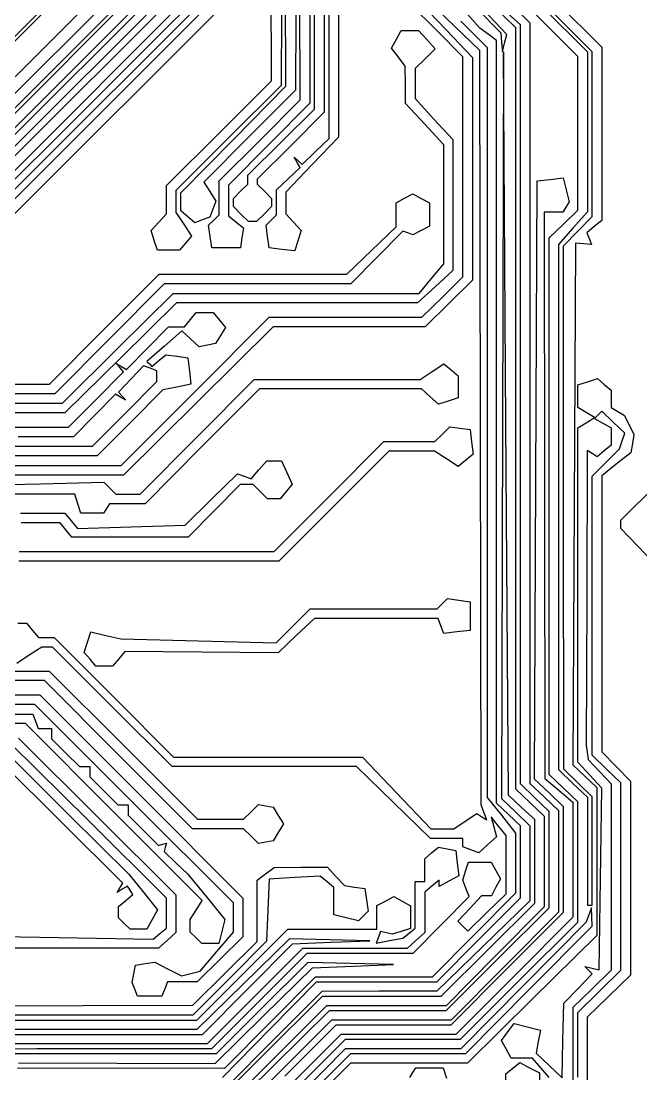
# Model space of a CAD drawing. Extents: x 13 to 278, y 25 to 201.
# Drawn here: x 196.2 to 230.5, y 112.9 to 171.2 of the extents above; entities that cross this region are included whole.
import ezdxf

# ---------------------------------------------------------------- set-up
doc = ezdxf.new("R2010")
doc.units = 0
doc.layers.add('Layer_1', color=7, linetype='CONTINUOUS')

msp = doc.modelspace()

# ---------------------------------------------------------------- linework, layer by layer
at = {"layer": 'Layer_1', "color": 7}
for points in [[(165.31469, 145.42936), (166.33971, 146.3554), (171.25277, 146.3554), (176.16583, 146.3554), (191.26091, 161.5028), (206.35599, 176.65019), (206.29459, 188.55644), (206.23319, 200.462693), (206.16209, 188.55644), (206.09099, 176.65019), (191.07889, 161.63509), (176.06679, 146.61999), (170.44352, 146.61999), (164.82026, 146.61999), (164.82026, 145.97353), (164.82026, 145.32708), (164.23222, 144.9152), (163.64418, 144.50332), (163.96687, 144.50332), (164.28957, 144.50332)], [(221.74886, 171.86689), (220.42381, 173.26794), (220.40861, 186.7057), (220.39341, 200.14345), (220.25583, 200.281024), (220.11826, 200.418599), (220.11826, 186.81342), (220.11826, 173.20825), (221.43272, 171.88651), (222.74718, 170.56478), (222.78638, 170.03561), (222.82548, 169.50645), (222.94969, 169.98614), (223.0739, 170.46583)], [(200.02049, 135.89167), (199.70165, 136.27584), (199.88194, 136.8439), (200.06224, 137.41196), (200.89599, 137.21755), (201.72974, 137.02313), (206.02573, 136.91446), (210.32172, 136.80578), (211.26007, 137.74414), (212.19842, 138.68249), (215.70856, 138.68249), (219.2187, 138.68249), (219.50568, 138.96947), (219.79267, 139.25646), (220.4185, 139.16796), (221.04433, 139.07946), (221.04433, 138.28571), (221.04433, 137.49196), (220.31522, 137.40806), (219.58611, 137.32416), (219.42702, 137.73875), (219.26792, 138.15335), (215.85324, 138.15335), (212.43856, 138.15335), (211.42877, 137.20239), (210.41899, 136.25144), (206.18208, 136.28744), (201.94516, 136.32344), (201.60662, 135.91552), (201.26807, 135.5076), (200.8037, 135.5076), (200.33933, 135.5076)], [(217.6221, 114.07623), (220.80499, 114.07623), (224.29809, 117.6039), (227.7912, 121.13157), (227.7703, 121.6388), (227.7494, 122.14602), (227.6084, 121.74915), (227.46741, 121.35227), (223.99495, 117.84654), (220.52249, 114.34082), (217.3264, 114.34082), (214.13033, 114.34082), (211.70033, 111.86291), (209.27034, 109.38501), (209.27034, 109.1559), (209.27034, 108.92678), (211.85476, 111.50151), (214.43918, 114.07623), (217.62207, 114.07623)]]:
    msp.add_lwpolyline(points, close=True, dxfattribs=at)
for points in [[(210.6592, 184.05272), (210.589, 167.64207), (207.68057, 164.74265), (204.77213, 161.84323), (204.77213, 161.2341), (204.77213, 160.62497), (205.2003, 159.97149), (205.62848, 159.31802), (205.3002, 158.92247), (204.97192, 158.52692), (204.36069, 158.52692), (203.74946, 158.52692), (203.57549, 159.07505), (203.40152, 159.62317), (203.82224, 160.08807), (204.24296, 160.55296), (204.24296, 161.33039), (204.24296, 162.10782), (207.15338, 165.00921), (210.0638, 167.9106), (210.0014, 184.18699)], [(211.45291, 183.92962), (211.38271, 167.39586), (208.84624, 164.84984), (206.30978, 162.30382), (206.64107, 161.77333), (206.97236, 161.24285), (206.80431, 160.80492), (206.63627, 160.367), (206.23002, 160.21111), (205.82378, 160.05522), (205.43027, 160.3818), (205.03676, 160.70838), (205.03676, 161.20483), (205.03676, 161.70128), (207.94718, 164.65976), (210.8576, 167.61824), (210.7935, 184.04081)], [(212.18036, 183.49594), (212.18036, 166.66079), (209.9314, 164.39661), (207.68244, 162.13242), (207.68244, 161.28811), (207.68244, 160.4438), (208.09208, 160.10382), (208.50172, 159.76385), (208.42282, 159.21153), (208.34392, 158.65921), (207.55017, 158.65921), (206.75642, 158.65921), (206.66792, 159.28504), (206.57942, 159.91087), (206.86641, 160.19785), (207.15339, 160.48483), (207.15339, 161.42995), (207.15339, 162.37506), (209.40235, 164.61233), (211.65131, 166.84961), (211.58721, 183.65649)], [(212.97458, 182.67375), (212.97458, 166.16698), (211.12249, 164.31122), (209.27041, 162.45546), (209.27041, 162.32437), (209.27041, 162.19329), (209.66728, 161.79641), (210.06416, 161.39954), (210.06416, 161.17275), (210.06416, 160.94597), (209.64838, 160.53019), (209.23261, 160.11442), (209.00582, 160.11442), (208.77904, 160.11442), (208.36327, 160.53019), (207.94749, 160.94597), (207.94749, 161.17275), (207.94749, 161.39954), (208.34437, 161.79641), (208.74124, 162.19329), (208.74124, 162.43856), (208.74124, 162.68383), (210.59009, 164.50798), (212.43894, 166.33213), (212.44194, 182.75255)], [(213.76823, 181.71602), (213.76823, 164.79236), (212.31302, 163.26673), (210.85781, 161.74109), (210.85781, 161.14697), (210.85781, 160.55285), (211.27853, 160.08796), (211.69925, 159.62307), (211.5204, 159.05955), (211.34155, 158.49604), (210.63666, 158.57754), (209.93177, 158.65904), (209.84327, 159.28487), (209.75477, 159.9107), (210.04176, 160.19769), (210.32874, 160.48467), (210.32874, 161.17938), (210.32874, 161.87409), (210.98205, 162.48784), (211.63535, 163.10158), (211.46879, 163.39385), (211.30224, 163.68612), (211.52475, 163.48398), (211.74726, 163.28184), (212.49321, 163.9965), (213.23916, 164.71117), (213.23916, 181.83623)], [(190.68252, 162.03201), (205.5662, 176.91392)], [(201.06822, 175.59), (187.77194, 162.29567), (174.47565, 149.00134), (165.48079, 149.01324), (156.48593, 149.02514), (154.96458, 150.42949), (154.96464, 150.42945), (153.44328, 151.8338), (153.44328, 152.26029), (153.44328, 152.68679), (153.97166, 152.96957), (154.50004, 153.25235), (155.8627, 151.78825), (157.22536, 150.32416), (165.45364, 150.32416), (173.68192, 150.32416), (186.71365, 163.35388), (199.74537, 176.38361)], [(206.75655, 176.22028), (191.55808, 161.02402)], [(191.77696, 160.89442), (207.15335, 176.22566)], [(207.67832, 176.12262), (192.13697, 160.57835)], [(187.90624, 162.16616), (201.33287, 175.59473)], [(192.40202, 160.3127), (207.94712, 175.85635)], [(208.34393, 175.46086), (192.73435, 159.8498)], [(202.78813, 175.06363), (188.96965, 161.23915)], [(193.02963, 159.65438), (208.74076, 175.3346)], [(209.28473, 175.34375), (193.337, 159.39437)], [(193.59629, 159.12763), (209.53447, 175.0739)], [(209.66692, 174.38683), (193.79192, 158.52038)], [(193.78624, 146.62056), (197.7612, 146.62056), (201.73616, 146.62056), (205.83079, 150.7216), (209.92543, 154.82264), (214.15195, 154.82264), (218.37847, 154.82264), (219.51297, 155.93607), (220.64746, 157.04949), (220.64146, 163.14596), (220.63546, 169.24244), (219.19407, 170.68346), (217.75268, 172.12449)], [(218.2661, 172.24497), (219.72131, 170.71933), (221.17652, 169.19369), (221.17652, 163.0307), (221.17652, 156.86771), (219.86849, 155.58014), (218.56045, 154.29258), (214.35525, 154.29258), (210.15006, 154.29258), (206.0094, 150.19154), (201.86874, 146.0905), (197.91209, 146.0905), (193.95543, 146.0905)], [(196.01849, 137.88842), (196.50595, 137.88842), (196.83533, 137.49154), (197.16471, 137.09467), (197.5993, 137.09467), (198.0339, 137.09467), (201.33325, 133.78737), (204.6326, 130.48008), (209.8595, 130.48008), (215.08641, 130.48008), (216.97812, 128.4957), (218.86983, 126.51133), (219.50356, 126.51133), (220.13728, 126.51133), (220.7778, 126.93101), (221.41831, 127.35069), (221.6915, 127.18185), (221.96469, 127.01301), (221.80503, 127.42907), (221.64537, 127.84512), (221.60967, 148.71789), (221.57387, 169.59065), (220.18481, 170.92253), (218.79575, 172.25441)], [(222.2339, 172.1523), (223.55682, 170.84927), (223.55682, 149.78831), (223.55682, 128.72734), (224.35057, 127.96688), (225.14432, 127.20642), (225.14432, 124.7012), (225.14432, 122.19597), (222.4326, 119.45903), (219.72088, 116.72209), (216.40919, 116.72209), (213.09751, 116.72209), (209.99279, 113.60926), (206.88807, 110.49643)], [(207.15267, 110.41598), (210.21243, 113.43627), (213.27219, 116.45656), (216.49196, 116.45656), (219.71174, 116.45656), (222.56033, 119.29632), (225.40892, 122.13607), (225.40892, 124.80306), (225.40892, 127.47006), (224.61517, 128.23052), (223.82142, 128.99098), (223.82142, 149.99998), (223.82142, 171.00802), (222.56465, 172.1457)], [(207.3398, 112.74683), (209.9426, 115.39603), (212.54539, 118.04524), (215.87482, 118.04524), (219.20425, 118.04524), (221.51383, 120.36558), (223.82342, 122.68592), (223.82342, 124.68508), (223.82342, 126.68425), (223.16196, 127.30566), (222.50051, 127.92707), (222.50051, 149.03236), (222.50051, 170.1379), (222.03748, 170.48364), (221.57446, 170.82937), (220.58714, 171.94923)], [(223.02763, 172.41694), (224.35055, 171.11392), (224.35055, 150.06874), (224.35055, 129.02356), (225.1443, 128.27438), (225.93805, 127.52521), (225.93805, 124.70751), (225.93805, 121.8898), (222.9658, 118.9091), (219.99355, 115.9284), (216.68627, 115.9284), (213.37898, 115.9284), (210.53039, 113.08864), (207.6818, 110.24888)], [(225.81137, 172.27984), (228.31996, 169.76156), (228.31996, 164.97005), (228.31996, 160.17853), (227.91104, 159.83916), (227.50212, 159.49979), (227.62553, 159.17819), (227.74894, 158.85659), (227.30684, 158.88989), (226.86472, 158.92319), (226.79632, 144.48547), (226.72792, 130.04776), (227.39162, 129.42425), (228.05532, 128.80074), (228.05532, 124.70347), (228.05532, 120.6062), (224.47439, 117.07667), (220.89347, 113.54715), (217.65586, 113.54715), (214.41824, 113.54715), (212.10865, 111.22681)], [(225.01368, 172.01999), (227.52722, 169.51689), (227.52722, 165.08911), (227.52722, 160.66131), (226.73347, 159.75728), (225.93972, 158.85325), (225.93972, 144.31945), (225.93972, 129.78565), (226.73347, 129.02519), (227.52722, 128.26473), (227.52722, 125.27152), (227.52722, 122.27832), (227.65951, 122.27832), (227.7918, 122.27832), (227.7912, 125.27693), (227.7912, 128.27554), (227.0048, 129.04724), (226.2184, 129.81894), (226.2114, 144.29576), (226.2044, 158.77257), (226.99815, 159.58457), (227.7919, 160.39656), (227.7919, 164.95673), (227.7919, 169.51689), (225.28082, 172.01754)], [(211.44733, 112.15321), (214.15459, 114.8697), (217.33049, 114.8697), (220.5064, 114.8697), (223.75137, 118.10688), (226.99633, 121.34405), (226.99633, 124.67196), (226.99633, 127.99987), (226.20258, 128.76033), (225.40883, 129.52079), (225.40883, 144.37111), (225.40883, 159.22107), (226.20258, 159.98153), (226.99633, 160.74199), (226.99633, 164.99719), (226.99633, 169.25239), (224.48523, 171.75306)], [(220.52676, 171.21524), (221.98316, 169.74347), (221.98395, 148.99008), (221.98475, 128.23668), (222.77172, 127.2574), (223.5587, 126.27812), (223.5587, 124.61419), (223.5587, 122.95027), (221.24911, 120.62993), (218.93952, 118.30959), (215.70429, 118.30959), (212.46906, 118.30959), (209.96042, 115.77636), (207.45177, 113.24313), (196.00108, 113.26303)], [(195.36459, 150.05947), (198.49016, 150.05947), (201.54984, 153.10218), (204.60952, 156.14488), (211.41434, 156.14488), (218.21916, 156.14488), (218.90414, 156.95894), (219.58912, 157.77298), (219.58912, 161.06589), (219.58912, 164.35879), (218.53079, 165.50695), (217.47245, 166.6551), (217.46445, 167.68385), (217.45645, 168.71259), (217.07825, 169.21216), (216.70004, 169.71173), (216.96368, 170.20435), (217.22732, 170.69697), (217.70617, 170.69697), (218.18502, 170.69697), (218.64443, 170.18933), (219.10384, 169.68169), (218.55314, 169.13099), (218.00245, 168.58032), (218.00245, 167.75001), (218.00245, 166.91971), (219.04425, 165.78949), (220.08604, 164.65928), (220.08604, 161.03491), (220.08604, 157.41055), (219.11039, 156.51441), (218.13474, 155.61827), (211.46397, 155.61727), (204.7932, 155.61627), (201.71358, 152.57356), (198.63396, 149.53085), (195.54914, 149.53085)], [(206.36405, 110.76905), (209.61989, 114.0102), (212.87573, 117.25134), (216.16203, 117.25134), (219.44833, 117.25134), (222.03275, 119.82607), (224.61717, 122.40079), (224.61717, 124.71015), (224.61717, 127.01951), (223.88956, 127.69411), (223.16196, 128.3687), (223.0249, 148.93763), (222.88784, 169.50655), (222.83274, 148.84642), (222.77764, 128.18628), (223.56514, 127.43181), (224.35263, 126.67734), (224.35263, 124.60003), (224.35263, 122.52273), (221.77295, 120.02143), (219.19326, 117.52014), (216.01329, 117.51814), (212.83333, 117.51614), (210.19246, 114.85653), (207.55159, 112.19692)], [(210.78614, 112.81522), (213.6259, 115.66382), (216.80955, 115.66382), (219.99319, 115.66382), (223.09791, 118.77664), (226.20263, 121.88947), (226.20263, 124.81256), (226.20263, 127.73565), (225.40691, 128.49799), (224.61119, 129.26034), (224.67929, 145.81156), (224.74739, 162.36278), (225.46577, 162.44558), (226.18414, 162.52838), (226.35057, 161.86527), (226.517, 161.20217), (226.34419, 160.92255), (226.17137, 160.64293), (225.65782, 160.64293), (225.14427, 160.64293), (225.15547, 144.96636), (225.16667, 129.2898), (225.94922, 128.64075), (226.73176, 127.99171), (226.73176, 124.80811), (226.73176, 121.62452), (223.49459, 118.37956), (220.25741, 115.13459), (217.07371, 115.13459), (213.89002, 115.13459), (211.18276, 112.41809)], [(194.71968, 151.11863), (197.76962, 151.11863), (200.8037, 154.16134), (203.83778, 157.20405), (209.02631, 157.20405), (214.21485, 157.20405), (215.57907, 158.51205), (216.94329, 159.82004), (216.94329, 160.48711), (216.94329, 161.15418), (217.41314, 161.40564), (217.88299, 161.6571), (218.33918, 161.4018), (218.79537, 161.1465), (218.79537, 160.5075), (218.79537, 159.8685), (218.33235, 159.63036), (217.86933, 159.39222), (217.59794, 159.49102), (217.32656, 159.58982), (215.88719, 158.13235), (214.44782, 156.67487), (209.27941, 156.67434), (204.11099, 156.67381), (201.08931, 153.63174), (198.06763, 150.58946), (194.98387, 150.58946)], [(195.85937, 148.73721), (198.83665, 148.73721), (200.35687, 150.27346), (201.8771, 151.80972), (201.67151, 152.03567), (201.46592, 152.26163), (201.75282, 152.09839), (202.03972, 151.93515), (203.19697, 153.11431), (204.35422, 154.29346), (204.7959, 154.29346), (205.23758, 154.29346), (205.56696, 154.69033), (205.89634, 155.08721), (206.36071, 155.08721), (206.82508, 155.08721), (207.17287, 154.66816), (207.52065, 154.2491), (207.24305, 153.80826), (206.96545, 153.36742), (206.5111, 153.27812), (206.05676, 153.18882), (205.57481, 153.62497), (205.09286, 154.06113), (204.1304, 153.21608), (203.16794, 152.37103), (203.30272, 152.23625), (203.43751, 152.10146), (203.82621, 152.42406), (204.21492, 152.74666), (204.82479, 152.66016), (205.43467, 152.57366), (205.51867, 151.84301), (205.60267, 151.11236), (204.82378, 150.95659), (204.04488, 150.80081), (202.23332, 148.97525), (200.42175, 147.1497), (196.90743, 147.1497), (193.39311, 147.1497)], [(193.25706, 147.67832), (196.70675, 147.67832), (200.15644, 147.67832), (201.93528, 149.4709), (203.71412, 151.26348), (203.71412, 151.55926), (203.71412, 151.85504), (203.34762, 151.99568), (202.98112, 152.13632), (202.28558, 151.41033), (201.59004, 150.68434), (201.79218, 150.46183), (201.99433, 150.23932), (201.70743, 150.40255), (201.42052, 150.56579), (200.26327, 149.38664), (199.10602, 148.20749), (196.04925, 148.20749)], [(193.79224, 145.52122), (197.28471, 145.60762), (200.77717, 145.69402), (201.10794, 145.36329), (201.4387, 145.03257), (202.11339, 145.03457), (202.78808, 145.03657), (205.94724, 148.2095), (209.10641, 151.38244), (213.69561, 151.38244), (218.28482, 151.38244), (218.93829, 151.81061), (219.59177, 152.23879), (219.98732, 151.91051), (220.38287, 151.58223), (220.38287, 150.971), (220.38287, 150.35977), (219.83474, 150.1858), (219.28661, 150.01183), (218.82172, 150.43255), (218.35683, 150.85327), (213.87561, 150.85327), (209.39439, 150.85327), (206.22766, 147.67827), (203.06093, 144.50327), (202.08022, 144.50327), (201.09951, 144.50327), (200.93599, 144.23869), (200.77247, 143.97411), (200.14446, 143.97411), (199.51645, 143.97411), (199.34849, 144.50327), (199.18054, 145.03244), (196.62169, 145.03244), (194.06284, 145.03244)], [(225.40919, 112.74683), (224.95352, 113.27902), (224.49784, 113.81121), (223.90449, 113.81121), (223.31114, 113.81121), (223.0475, 114.30383), (222.78386, 114.79645), (223.12932, 115.26889), (223.47478, 115.74133), (224.20591, 115.55782), (224.93705, 115.37432), (224.81526, 114.73718), (224.69346, 114.10005), (225.41186, 113.41178), (226.13026, 112.72351), (226.17816, 114.78801), (226.22606, 116.85252), (227.01293, 117.66436), (227.79981, 118.47621), (227.59672, 118.6793), (227.39363, 118.88239), (227.7905, 118.79419), (228.18738, 118.70599), (228.25798, 123.73308), (228.32858, 128.76016), (227.66268, 129.47622), (226.99678, 130.19227), (226.99678, 139.4511), (226.99678, 148.70991), (227.4598, 148.98764), (227.92282, 149.26537), (227.4598, 149.5431), (226.99678, 149.82083), (226.99678, 150.45132), (226.99678, 151.0818), (227.53865, 151.25379), (228.08051, 151.42577), (228.46469, 151.10693), (228.84887, 150.78809), (228.84887, 150.30447), (228.84887, 149.82084), (229.20712, 149.60926), (229.56537, 149.39767), (229.83422, 148.86851), (230.10306, 148.33934), (230.02176, 147.82987), (229.94046, 147.32041), (229.13011, 146.68622), (228.31977, 146.05203), (228.31977, 138.40741), (228.31977, 130.76279), (229.11352, 129.95079), (229.90727, 129.1388), (229.90727, 123.77905), (229.90727, 118.41931), (228.71664, 117.2508), (227.52602, 116.08228), (227.52602, 112.49273)], [(226.99705, 112.7706), (226.99705, 116.3473), (228.18768, 117.51582), (229.3783, 118.68433), (229.3783, 123.8714), (229.3783, 129.05848), (228.58455, 129.81894), (227.7908, 130.5794), (227.7908, 138.30372), (227.7908, 146.02803), (228.54389, 146.78703), (229.29698, 147.54603), (229.45082, 147.98088), (229.60466, 148.41574), (228.96336, 149.01821), (228.32206, 149.62068), (228.12478, 149.42341), (227.9275, 149.22613), (228.38832, 148.96824), (228.84914, 148.71036), (228.84914, 148.22673), (228.84914, 147.74311), (228.46385, 147.42335), (228.07857, 147.1036), (227.80239, 147.27428), (227.52622, 147.44496), (227.49482, 139.29341), (227.46352, 131.14186), (227.51712, 130.74498), (227.57072, 130.34811), (228.20997, 129.67217), (228.84922, 128.99623), (228.84922, 123.83889), (228.84922, 118.68154), (227.79088, 117.64811), (226.73255, 116.61467), (226.73255, 113.03657), (226.73255, 109.45847)], [(196.106, 141.85749), (203.15552, 141.85749), (210.20504, 141.85749), (213.23912, 144.9002), (216.2732, 147.94291), (217.68547, 147.94291), (219.09775, 147.94291), (219.5087, 148.35386), (219.91966, 148.76481), (220.48199, 148.68461), (221.04433, 148.60441), (221.12383, 147.92031), (221.20333, 147.2362), (220.7944, 146.89682), (220.38548, 146.55744), (219.732, 146.98562), (219.07853, 147.41379), (217.80813, 147.41379), (216.53774, 147.41379), (213.50366, 144.37108), (210.46958, 141.32837), (203.27099, 141.32837), (196.07239, 141.32837)], [(196.16453, 143.97416), (198.62215, 143.97416), (198.9694, 143.55575), (199.31665, 143.13734), (202.30065, 143.22504), (205.28465, 143.31274), (206.72729, 144.73817), (208.16994, 146.1636), (208.54891, 146.01818), (208.92788, 145.87275), (209.36107, 146.37868), (209.79427, 146.88462), (210.1994, 146.88462), (210.60454, 146.88462), (210.90235, 146.23099), (211.20016, 145.57737), (210.86428, 145.17266), (210.5284, 144.76795), (210.18282, 144.76795), (209.83724, 144.76795), (209.44037, 145.16483), (209.04349, 145.5617), (208.68483, 145.5617), (208.32616, 145.5617), (206.88903, 144.10649), (205.4519, 142.65128), (202.23411, 142.65128), (199.01632, 142.65128), (198.68694, 143.04816), (198.35757, 143.44503), (196.20373, 143.44503)], [(231.23019, 141.21395), (229.3781, 143.12401), (229.3781, 143.35727), (229.3781, 143.59053), (231.36248, 145.56166)], [(187.39801, 114.34064), (197.07761, 114.34564), (206.75721, 114.35064), (209.39179, 116.9914), (212.02638, 119.63216), (214.95633, 119.63216), (217.88627, 119.63216), (219.43591, 121.19814), (220.98555, 122.76412), (220.81069, 123.21979), (220.63583, 123.67546), (220.79195, 124.16735), (220.94808, 124.65924), (221.57856, 124.65924), (222.20904, 124.65924), (222.46433, 124.20306), (222.71963, 123.74687), (222.46817, 123.27701), (222.21671, 122.80716), (221.94881, 122.80716), (221.6809, 122.80716), (221.0252, 122.09965), (220.36951, 121.39215), (220.64136, 121.1203), (220.9132, 120.84846), (221.97114, 121.88151), (223.02908, 122.91456), (223.02908, 124.53008), (223.02908, 126.1456), (222.61851, 126.6592), (222.20793, 127.17279), (222.35766, 126.62187), (222.5074, 126.07094), (222.01275, 125.6233), (221.51811, 125.17565), (221.08297, 125.34263), (220.64783, 125.50961), (220.64783, 125.74589), (220.64783, 125.98216), (219.74686, 125.98216), (218.8459, 125.98216), (216.80271, 127.96654), (214.75953, 129.95091), (209.65965, 129.95091), (204.55978, 129.95091), (201.24768, 133.25821), (197.93559, 136.5655), (197.64073, 136.5655), (197.34588, 136.5655), (196.65956, 136.1158), (195.97324, 135.66611)], [(185.19095, 135.24384), (197.76738, 135.24384), (201.86201, 131.14279), (205.95665, 127.04175), (207.23553, 127.04175), (208.5144, 127.04175), (208.92449, 127.45184), (209.33458, 127.86193), (209.73712, 127.78253), (210.13967, 127.70313), (210.43126, 127.24011), (210.72285, 126.77709), (210.43126, 126.31407), (210.13967, 125.85105), (209.73712, 125.77165), (209.33458, 125.69225), (208.92449, 126.10234), (208.5144, 126.51243), (207.10323, 126.51243), (205.69207, 126.51243), (201.59743, 130.61347), (197.50279, 134.71452), (185.17243, 134.71452)], [(185.3229, 133.92086), (197.23642, 133.92086), (202.85651, 128.2962), (208.4766, 122.67155), (208.4766, 121.60553), (208.4766, 120.53951), (207.21074, 119.29268), (205.94488, 118.04586), (205.12238, 118.04586), (204.29988, 118.04586), (204.14758, 117.64898), (203.99529, 117.25211), (203.31722, 117.25211), (202.63916, 117.25211), (202.49279, 117.63353), (202.49281, 117.63266), (202.34645, 118.01407), (202.43765, 118.49255), (202.52885, 118.97103), (203.069, 119.04873), (203.60914, 119.12643), (204.34004, 118.74723), (205.07093, 118.36804), (205.59059, 118.50394), (206.11025, 118.63983), (207.02883, 119.71298), (207.9474, 120.78612), (207.9474, 121.59608), (207.9474, 122.40605), (202.45966, 127.89846), (196.97192, 133.39088), (185.32293, 133.39088)], [(185.3953, 132.86166), (196.85156, 132.86166), (197.00385, 132.46478), (197.15615, 132.06791), (197.52472, 132.06791), (197.89328, 132.06791), (197.89328, 131.78297), (197.89328, 131.49803), (198.66668, 130.72463), (199.44008, 129.95123), (199.72502, 129.95123), (200.00995, 129.95123), (200.00995, 129.6663), (200.00995, 129.38136), (200.78335, 128.60797), (201.55675, 127.83457), (201.84168, 127.83457), (202.12662, 127.83457), (202.12662, 127.54963), (202.12662, 127.2647), (202.96955, 126.42515), (203.81249, 125.58561), (204.02789, 125.65181), (204.24328, 125.71791), (204.17718, 125.4852), (204.11108, 125.25248), (204.77295, 124.6253), (205.43481, 123.99812), (206.45602, 122.74433), (207.47724, 121.49053), (207.31047, 120.8261), (207.14371, 120.16166), (206.6725, 120.16166), (206.20129, 120.16166), (205.8837, 120.47915), (205.5662, 120.79665), (205.5662, 121.1442), (205.5662, 121.49175), (205.89436, 122.01721), (206.22252, 122.54268), (201.33298, 127.43758), (196.44344, 132.33249), (185.34275, 132.33249)], [(196.06587, 131.52861), (200.41914, 127.19616), (204.77242, 122.8637), (204.77242, 121.81821), (204.77242, 120.77271), (204.28857, 120.33483), (203.80471, 119.89696), (199.39378, 119.89696), (194.98284, 119.89696)], [(195.12183, 120.55853), (199.31642, 120.48553), (203.51101, 120.41253), (203.87713, 120.71638), (204.24325, 121.02024), (204.24325, 121.85074), (204.24325, 122.68125), (199.94378, 126.95121), (195.6443, 131.22118)], [(195.61266, 130.50404), (198.88798, 127.251), (202.16329, 123.99797), (202.95314, 123.01551), (203.74298, 122.03307), (203.45457, 121.49416), (203.16615, 120.95526), (202.69921, 120.95526), (202.23227, 120.95526), (201.91477, 121.27276), (201.91495, 121.2729), (201.59745, 121.5904), (201.59745, 121.90196), (201.59745, 122.21352), (201.99141, 122.54048), (202.38538, 122.86744), (202.23771, 123.10636), (202.09005, 123.34528), (201.80287, 123.16779), (201.51569, 122.99031), (201.67469, 123.24758), (201.8337, 123.50485), (198.47443, 126.83992), (195.11516, 130.17499)], [(191.24152, 115.92722), (198.583, 115.92722), (205.92449, 115.92722), (208.4462, 118.44076), (210.96792, 120.9543), (213.42641, 120.9543), (215.8849, 120.9543), (215.8849, 121.60645), (215.8849, 122.2586), (216.35475, 122.51005), (216.82461, 122.76151), (217.2808, 122.50622), (217.73699, 122.25092), (217.73699, 121.62044), (217.73699, 120.98996), (217.23522, 120.8307), (216.73345, 120.67145), (216.4084, 120.74675), (216.08334, 120.82205), (215.96687, 120.50571), (215.8504, 120.18938), (216.58704, 120.32295), (217.32367, 120.45653), (217.66262, 120.73783), (218.00157, 121.01913), (218.00157, 122.30968), (218.00157, 123.6002), (218.26615, 123.6002), (218.53074, 123.6002), (218.53074, 124.22927), (218.53074, 124.85833), (218.9149, 125.17716), (219.29906, 125.49598), (219.7748, 125.40578), (220.25053, 125.31548), (220.33253, 124.60794), (220.41453, 123.90039), (219.86951, 123.6087), (219.32449, 123.31701), (219.32449, 123.49101), (219.32449, 123.66501), (218.92761, 123.33563), (218.53074, 123.00626), (218.53074, 121.88903), (218.53074, 120.77182), (218.04688, 120.33393), (217.56303, 119.89605), (214.66848, 119.89605), (211.77393, 119.89605), (209.13803, 117.25022), (206.50212, 114.60438), (197.10077, 114.60438), (187.69942, 114.60438)], [(193.52764, 116.71298), (199.61306, 116.73008), (205.69847, 116.74718), (207.48441, 118.51329), (209.27035, 120.2794), (209.27035, 121.97712), (209.27035, 123.67484), (209.73337, 124.02632), (210.19639, 124.3778), (211.67674, 124.3858), (213.15708, 124.3938), (213.6226, 123.87942), (214.08811, 123.36503), (214.65579, 123.28413), (215.22347, 123.20323), (215.31197, 122.5774), (215.40047, 121.95158), (215.13285, 121.68396), (214.86524, 121.41635), (214.18441, 121.58723), (213.50358, 121.75811), (213.50358, 122.51442), (213.50358, 123.27073), (213.12819, 123.58229), (212.75279, 123.89384), (211.34225, 123.81314), (209.93171, 123.73244), (209.85411, 122.01265), (209.77651, 120.29286), (207.74368, 118.24234), (205.71086, 116.19181), (199.50319, 116.19181), (193.29553, 116.19181)], [(187.94993, 115.13447), (197.09402, 115.13447), (206.23811, 115.13447), (208.73137, 117.63814), (211.22462, 120.1418), (213.35635, 120.2301), (215.48808, 120.3184), (213.2682, 120.3722), (211.04833, 120.4261), (208.48997, 117.91256), (205.9316, 115.39902), (198.5196, 115.39902), (191.1076, 115.39902)], [(196.05612, 113.55894), (206.94775, 113.52884), (209.63387, 116.17212), (212.31999, 118.81541), (214.56577, 118.90551), (216.81155, 118.99571), (214.43503, 119.04951), (212.05852, 119.10341), (209.52933, 116.58371), (207.00014, 114.06401), (196.96795, 114.06322), (186.93576, 114.06242)], [(217.70489, 112.7527), (217.86841, 113.01728), (218.03193, 113.28187), (218.79223, 113.28187), (219.55254, 113.28187), (219.73508, 112.70671)], [(223.02743, 112.49675), (223.02743, 112.95251), (223.40739, 113.26785), (223.78736, 113.58319), (224.33344, 113.29094), (224.87952, 112.99869), (224.87952, 112.51123)]]:
    msp.add_lwpolyline(points, dxfattribs=at)

doc.saveas('drawing.dxf')
